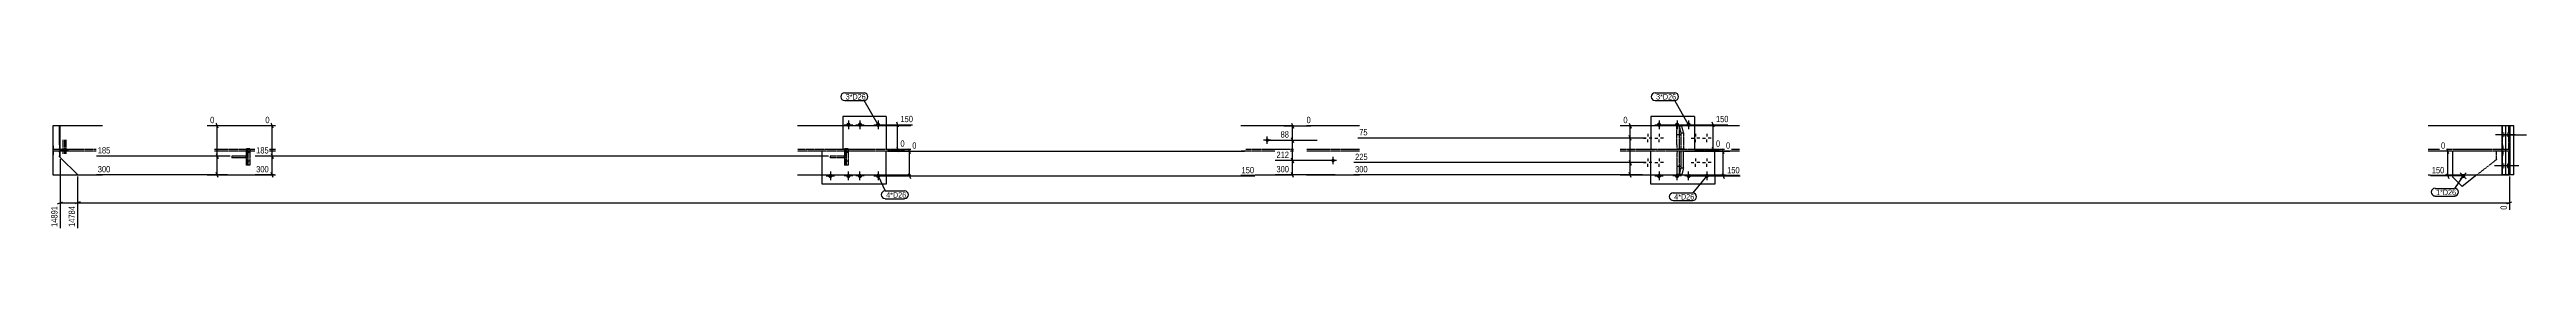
# Model space of a CAD drawing. Header units: millimetres. Extents: x 24 to 84095, y 8 to 4935.
# Drawn here: x 24058 to 39117, y 23 to 849 of the extents above; entities that cross this region are included whole.
import ezdxf

# ---------------------------------------------------------------- set-up
doc = ezdxf.new("R2010")
doc.units = ezdxf.units.MM
doc.linetypes.add('DXK_LINE_DOT2', pattern=[3.9198, 1.9599, -1.9599])
for name, color, linetype in [('MÅLSÆTNING', 7, 'Continuous'), ('STÅL', 7, 'Continuous'), ('TEKST', 7, 'Continuous')]:
    doc.layers.add(name, color=color, linetype=linetype)
doc.styles.add('Arial Narrow', font='ARIALN.TTF', dxfattribs={"height": 0.2})

msp = doc.modelspace()

# ---------------------------------------------------------------- hatches: boundary and pattern name
at = {"layer": 'STÅL', "linetype": 'Continuous'}
for points in [[(28928, 654, -1), (28902, 654, -1)], [(28998, 654, -1), (28972, 654, -1)], [(29108, 654, -1), (29082, 654, -1)], [(33856, 654, -1), (33830, 654, -1)], [(33966, 654, -1), (33940, 654, -1)], [(34036, 654, -1), (34010, 654, -1)], [(38983, 593), (38983, 590), (38983, 587), (38982, 584), (38982, 581), (38981, 579), (38980, 578), (38979, 577), (38978, 577), (38978, 578), (38977, 579), (38976, 581), (38975, 584), (38975, 587), (38975, 590), (38975, 593), (38975, 597), (38975, 600), (38975, 603), (38976, 606), (38977, 608), (38978, 609), (38978, 610), (38979, 610), (38980, 609), (38981, 608), (38982, 606), (38982, 603), (38983, 600), (38983, 597)], [(39004, 593), (39004, 590), (39004, 587), (39004, 584), (39004, 581), (39003, 579), (39003, 578), (39003, 577), (39002, 577), (39002, 578), (39001, 579), (39001, 581), (39001, 584), (39001, 587), (39000, 590), (39000, 593), (39000, 597), (39001, 600), (39001, 603), (39001, 606), (39001, 608), (39002, 609), (39002, 610), (39003, 610), (39003, 609), (39003, 608), (39004, 606), (39004, 603), (39004, 600), (39004, 597)], [(31450, 560, -1), (31472, 560, -1)], [(28818, 342, -1), (28792, 342, -1)], [(28902, 342, -1), (28928, 342, -1)], [(28972, 342, -1), (28998, 342, -1)], [(29108, 342, -1), (29082, 342, -1)], [(31850, 436, -1), (31872, 436, -1)], [(33856, 342, -1), (33830, 342, -1)], [(33940, 342, -1), (33966, 342, -1)], [(34010, 342, -1), (34036, 342, -1)], [(34146, 342, -1), (34120, 342, -1)], [(38723, 351, -1), (38741, 333, -1)], [(38983, 403), (38983, 400), (38983, 397), (38982, 394), (38982, 391), (38981, 389), (38980, 388), (38979, 387), (38978, 387), (38978, 388), (38977, 389), (38976, 391), (38975, 394), (38975, 397), (38975, 400), (38975, 403), (38975, 407), (38975, 410), (38975, 413), (38976, 416), (38977, 418), (38978, 419), (38978, 420), (38979, 420), (38980, 419), (38981, 418), (38982, 416), (38982, 413), (38983, 410), (38983, 407)], [(39006, 403), (39006, 400), (39006, 397), (39006, 394), (39005, 391), (39004, 389), (39004, 388), (39003, 387), (39002, 387), (39001, 388), (39000, 389), (39000, 391), (38999, 394), (38999, 397), (38998, 400), (38998, 403), (38998, 407), (38999, 410), (38999, 413), (39000, 416), (39000, 418), (39001, 419), (39002, 420), (39003, 420), (39004, 419), (39004, 418), (39005, 416), (39006, 413), (39006, 410), (39006, 407)]]:
    msp.add_hatch(color=96, dxfattribs=at).paths.add_polyline_path(points)

# ---------------------------------------------------------------- linework, layer by layer
at = {"layer": 'MÅLSÆTNING', "color": 7, "linetype": 'Continuous'}
for p, q in [((25124, 648), (25034, 648)), ((25082, 633), (25070, 663)), ((25424, 648), (25370, 648)), ((25417, 633), (25405, 663)), ((29105, 654), (29304, 654)), ((29220, 639), (29208, 669)), ((29214, 504), (29214, 654)), ((31562, 648), (31725, 648)), ((31609, 663), (31621, 633)), ((31615, 560), (31615, 648)), ((33710, 648), (33626, 648)), ((33661, 663), (33673, 633)), ((33667, 573), (33667, 648)), ((33853, 654), (34262, 654)), ((34178, 639), (34166, 669)), ((34172, 504), (34172, 654)), ((25156, 463), (24344, 463)), ((25070, 478), (25082, 448)), ((25076, 348), (25076, 463)), ((28794, 463), (25307, 463)), ((25405, 478), (25417, 448)), ((25411, 348), (25411, 463)), ((29155, 492), (31322, 492)), ((29292, 477), (29280, 507)), ((29286, 342), (29286, 492)), ((31471, 560), (31764, 560)), ((31621, 545), (31609, 575)), ((33764, 573), (32012, 573)), ((33764, 573), (32012, 573)), ((33673, 558), (33661, 588)), ((33667, 423), (33667, 573)), ((34059, 504), (34214, 504)), ((34166, 519), (34178, 489)), ((38658, 492), (38597, 492)), ((38645, 477), (38633, 507)), ((38639, 342), (38639, 492)), ((24122, 445), (24122, 24)), ((24228, 338), (24228, 24)), ((24228, 338), (24228, 24)), ((25140, 348), (24344, 348)), ((25082, 333), (25070, 363)), ((25424, 348), (25307, 348)), ((25417, 333), (25405, 363)), ((29105, 342), (31386, 342)), ((29280, 357), (29292, 327)), ((31851, 436), (31510, 436)), ((31874, 348), (31510, 348)), ((31609, 451), (31621, 421)), ((31621, 333), (31609, 363)), ((31615, 348), (31615, 436)), ((33764, 423), (31988, 423)), ((33764, 423), (31988, 423)), ((33743, 348), (31988, 348)), ((33661, 438), (33673, 408)), ((33661, 438), (33673, 408)), ((33673, 333), (33661, 363)), ((33667, 348), (33667, 423)), ((34033, 342), (34337, 342)), ((34227, 357), (34239, 327)), ((38722, 342), (38534, 342)), ((38633, 357), (38645, 327)), ((39013, 338), (39013, 136)), ((24107, 171), (24137, 183)), ((24122, 177), (24228, 177)), ((24243, 183), (24213, 171)), ((24243, 183), (24213, 171)), ((24228, 177), (39013, 177)), ((38998, 171), (39028, 183))]:
    msp.add_line(p, q, dxfattribs=at)
at = {"layer": 'STÅL', "color": 2, "linetype": 'Continuous'}
for p, q in [((24379, 648), (24078, 648)), ((24078, 648), (24078, 348)), ((24080, 531), (24080, 648)), ((24119, 531), (24119, 648)), ((24122, 455), (24122, 648)), ((25431, 648), (25016, 648)), ((29295, 648), (28605, 648)), ((29145, 704), (28880, 704)), ((28880, 704), (28880, 648)), ((29145, 704), (29145, 648)), ((31621, 648), (31300, 648)), ((32021, 648), (31700, 648)), ((34333, 648), (33606, 648)), ((34058, 704), (33793, 704)), ((33793, 704), (33793, 648)), ((34058, 704), (34058, 648)), ((39013, 648), (38518, 648)), ((39013, 648), (39015, 648)), ((39013, 348), (39013, 648)), ((39040, 648), (39015, 648)), ((39015, 648), (39015, 348)), ((39040, 348), (39040, 648)), ((24081, 521), (24080, 531)), ((24080, 465), (24081, 475)), ((24080, 348), (24080, 465)), ((24081, 512), (24081, 521)), ((24082, 507), (24081, 512)), ((24081, 484), (24082, 490)), ((24081, 475), (24081, 484)), ((24084, 504), (24082, 507)), ((24082, 490), (24084, 492)), ((24116, 504), (24084, 504)), ((24116, 492), (24084, 492)), ((24117, 507), (24116, 504)), ((24116, 492), (24117, 490)), ((24118, 512), (24117, 507)), ((24117, 490), (24118, 484)), ((24119, 521), (24118, 512)), ((24118, 484), (24119, 475)), ((24119, 531), (24119, 521)), ((24119, 475), (24119, 465)), ((24119, 458), (24119, 465)), ((24119, 458), (24122, 455)), ((24229, 348), (24122, 455)), ((24078, 348), (24379, 348)), ((25016, 348), (25431, 348)), ((28605, 348), (29295, 348)), ((28755, 292), (28755, 348)), ((29145, 348), (29145, 292)), ((31300, 348), (31621, 348)), ((31700, 348), (32021, 348)), ((33606, 348), (34333, 348)), ((33793, 292), (33793, 348)), ((34183, 348), (34183, 292)), ((38518, 348), (39013, 348)), ((38668, 334), (38668, 348)), ((38725, 278), (38668, 334)), ((38815, 348), (38725, 278)), ((39040, 348), (39013, 348)), ((29145, 292), (28755, 292)), ((34183, 292), (33793, 292))]:
    msp.add_line(p, q, dxfattribs=at)
at = {"layer": 'STÅL', "color": 7, "linetype": 'DXK_LINE_DOT2'}
for p, q in [((28880, 648), (28880, 504)), ((29145, 648), (29145, 504)), ((33793, 648), (33793, 504)), ((33952, 532), (33952, 645)), ((33982, 645), (33952, 645)), ((33967, 532), (33967, 645)), ((33977, 605), (33968, 645)), ((33977, 505), (33977, 605)), ((33977, 605), (33992, 605)), ((33992, 605), (33982, 645)), ((33992, 605), (33992, 505)), ((34058, 648), (34058, 504)), ((38966, 648), (38966, 348)), ((39013, 648), (38966, 648)), ((38969, 348), (38969, 648)), ((38971, 531), (38971, 648)), ((38991, 348), (38991, 648)), ((39010, 531), (39010, 648)), ((24379, 504), (24116, 504)), ((24379, 492), (24116, 492)), ((25431, 504), (25016, 504)), ((25431, 492), (25016, 492)), ((25266, 463), (25166, 463)), ((25166, 463), (25166, 453)), ((25266, 453), (25166, 453)), ((25276, 508), (25254, 508)), ((25254, 508), (25254, 463)), ((25254, 453), (25254, 463)), ((25254, 453), (25254, 408)), ((25264, 408), (25264, 508)), ((25266, 408), (25266, 508)), ((25266, 453), (25266, 463)), ((25276, 508), (25276, 408)), ((28880, 504), (28605, 504)), ((28755, 492), (28605, 492)), ((29145, 492), (28755, 492)), ((28755, 348), (28755, 492)), ((28904, 463), (28804, 463)), ((28804, 463), (28804, 453)), ((28904, 453), (28804, 453)), ((29145, 504), (28880, 504)), ((28913, 508), (28891, 508)), ((28891, 508), (28891, 463)), ((28891, 453), (28891, 463)), ((28891, 453), (28891, 408)), ((28901, 408), (28901, 508)), ((28904, 463), (28904, 508)), ((28904, 453), (28904, 463)), ((28904, 408), (28904, 453)), ((28913, 508), (28913, 408)), ((29295, 504), (29145, 504)), ((29145, 348), (29145, 492)), ((29295, 492), (29145, 492)), ((31621, 504), (31300, 504)), ((31621, 492), (31300, 492)), ((32021, 504), (31700, 504)), ((32021, 492), (31700, 492)), ((33793, 504), (33606, 504)), ((33793, 492), (33606, 492)), ((34058, 504), (33793, 504)), ((34183, 492), (33793, 492)), ((33793, 348), (33793, 492)), ((33952, 532), (33952, 523)), ((33952, 523), (33952, 516)), ((33952, 516), (33953, 510)), ((33953, 487), (33952, 481)), ((33952, 481), (33952, 473)), ((33952, 473), (33952, 465)), ((33952, 465), (33952, 352)), ((33953, 510), (33954, 506)), ((33954, 490), (33953, 487)), ((33954, 506), (33955, 505)), ((33955, 492), (33954, 490)), ((33992, 505), (33955, 505)), ((33992, 492), (33955, 492)), ((33967, 523), (33967, 532)), ((33967, 516), (33967, 523)), ((33968, 510), (33967, 516)), ((33967, 481), (33968, 487)), ((33967, 473), (33967, 481)), ((33967, 465), (33967, 473)), ((33967, 352), (33967, 465)), ((33969, 506), (33968, 510)), ((33968, 487), (33969, 490)), ((33970, 505), (33969, 506)), ((33969, 490), (33970, 492)), ((33977, 392), (33977, 492)), ((33992, 392), (33992, 492)), ((34333, 504), (34058, 504)), ((34183, 348), (34183, 492)), ((34333, 492), (34183, 492)), ((39007, 504), (38518, 504)), ((39007, 492), (38518, 492)), ((38668, 348), (38668, 492)), ((38935, 442), (38935, 492)), ((38971, 531), (38972, 521)), ((38972, 475), (38971, 465)), ((38971, 348), (38971, 465)), ((38972, 521), (38972, 512)), ((38972, 512), (38973, 507)), ((38973, 490), (38972, 484)), ((38972, 484), (38972, 475)), ((38973, 507), (38975, 504)), ((38975, 492), (38973, 490)), ((39007, 504), (39008, 507)), ((39008, 490), (39007, 492)), ((39008, 507), (39009, 512)), ((39009, 484), (39008, 490)), ((39009, 512), (39010, 521)), ((39010, 475), (39009, 484)), ((39010, 521), (39010, 531)), ((39010, 465), (39010, 475)), ((39010, 348), (39010, 465)), ((25276, 408), (25254, 408)), ((28913, 408), (28891, 408)), ((33952, 352), (33982, 352)), ((33968, 352), (33977, 392)), ((33977, 392), (33992, 392)), ((33992, 392), (33982, 352)), ((38935, 442), (38815, 348)), ((39013, 348), (38966, 348))]:
    msp.add_line(p, q, dxfattribs=at)
at = {"layer": 'STÅL', "color": 96, "linetype": 'Continuous'}
for p, q in [((28889, 654), (28941, 654)), ((28915, 680), (28915, 628)), ((28959, 654), (29011, 654)), ((28985, 680), (28985, 628)), ((29069, 654), (29121, 654)), ((29095, 680), (29095, 628)), ((33817, 654), (33869, 654)), ((33843, 680), (33843, 628)), ((33927, 654), (33979, 654)), ((33953, 680), (33953, 628)), ((33997, 654), (34049, 654)), ((34023, 680), (34023, 628)), ((31483, 560), (31439, 560)), ((31461, 538), (31461, 582)), ((31861, 414), (31861, 458)), ((33748, 573), (33765, 573)), ((33774, 599), (33774, 582)), ((33774, 547), (33774, 565)), ((33800, 573), (33782, 573)), ((33818, 573), (33835, 573)), ((33844, 599), (33844, 582)), ((33844, 547), (33844, 565)), ((33870, 573), (33852, 573)), ((34038, 573), (34055, 573)), ((34064, 599), (34064, 582)), ((34064, 547), (34064, 565)), ((34090, 573), (34072, 573)), ((34108, 573), (34125, 573)), ((34134, 599), (34134, 582)), ((34134, 547), (34134, 565)), ((34160, 573), (34142, 573)), ((39047, 593), (38929, 593)), ((38969, 593), (39117, 593)), ((28779, 342), (28831, 342)), ((28805, 368), (28805, 316)), ((28941, 342), (28889, 342)), ((28915, 316), (28915, 368)), ((29011, 342), (28959, 342)), ((28985, 316), (28985, 368)), ((29069, 342), (29121, 342)), ((29095, 368), (29095, 316)), ((31883, 436), (31839, 436)), ((33748, 423), (33765, 423)), ((33774, 449), (33774, 432)), ((33774, 397), (33774, 415)), ((33800, 423), (33782, 423)), ((33817, 342), (33869, 342)), ((33818, 423), (33835, 423)), ((33843, 368), (33843, 316)), ((33844, 449), (33844, 432)), ((33844, 397), (33844, 415)), ((33870, 423), (33852, 423)), ((33979, 342), (33927, 342)), ((33953, 316), (33953, 368)), ((34049, 342), (33997, 342)), ((34023, 316), (34023, 368)), ((34038, 423), (34055, 423)), ((34064, 449), (34064, 432)), ((34064, 397), (34064, 415)), ((34090, 423), (34072, 423)), ((34107, 342), (34159, 342)), ((34108, 423), (34125, 423)), ((34133, 368), (34133, 316)), ((34134, 449), (34134, 432)), ((34134, 397), (34134, 415)), ((34160, 423), (34142, 423)), ((38750, 324), (38713, 360)), ((38714, 323), (38750, 360)), ((39071, 403), (38923, 403)), ((39047, 403), (38929, 403))]:
    msp.add_line(p, q, dxfattribs=at)
at = {"layer": 'STÅL', "color": 96, "linetype": 'DXK_LINE_DOT2'}
for p, q in [((24128, 492), (24128, 504)), ((24137, 492), (24137, 504)), ((24141, 477), (24141, 562)), ((24146, 492), (24146, 504)), ((24150, 477), (24150, 562)), ((24154, 492), (24154, 504)), ((24159, 477), (24159, 562)), ((24163, 492), (24163, 504)), ((24172, 492), (24172, 504)), ((25278, 484), (25260, 484)), ((28915, 484), (28897, 484)), ((33951, 594), (33980, 594)), ((25278, 432), (25260, 432)), ((28915, 432), (28897, 432)), ((33951, 402), (33980, 402))]:
    msp.add_line(p, q, dxfattribs=at)

# ---------------------------------------------------------------- wipeouts: each hides what was drawn before it
at = {"color": 0}
for points in [[(29004, 808), (29004, 843), (28898, 843), (28898, 808)], [(33932, 808), (33932, 843), (33825, 843), (33825, 808)]]:
    msp.add_wipeout(points, dxfattribs=at).dxf.layer = 'TEKST'

# ---------------------------------------------------------------- next in the draw order: wipeouts: each hides what was drawn before it
at = {"color": 0, "linetype": 'Continuous'}
for points in [[(31307, 662), (31307, 718), (29223, 718), (29223, 662)], [(31733, 656), (31733, 712), (31624, 712), (31624, 656)], [(33658, 656), (33658, 712), (33618, 712), (33618, 656)], [(34270, 662), (34270, 718), (34181, 718), (34181, 662)], [(25059, 471), (25059, 527), (24343, 527), (24343, 471)], [(25395, 471), (25395, 527), (25306, 527), (25306, 471)], [(31330, 500), (31330, 556), (29295, 556), (29295, 500)], [(31599, 444), (31599, 500), (31509, 500), (31509, 444)], [(34222, 512), (34222, 568), (34181, 568), (34181, 512)], [(38630, 500), (38630, 556), (38589, 556), (38589, 500)], [(31386, 350), (31386, 406), (29303, 406), (29303, 350)], [(38622, 350), (38622, 406), (38533, 406), (38533, 350)], [(24220, 161), (24164, 161), (24164, 23), (24220, 23)], [(39005, 168), (38949, 168), (38949, 128), (39005, 128)]]:
    msp.add_wipeout(points, dxfattribs=at).dxf.layer = 'MÅLSÆTNING'
at = {"color": 0}
for points in [[(29004, 808), (29004, 843), (28898, 843), (28898, 808)], [(33932, 808), (33932, 843), (33825, 843), (33825, 808)], [(29250, 209), (29250, 244), (29144, 244), (29144, 209)], [(34042, 198), (34042, 233), (33935, 233), (33935, 198)], [(38673, 225), (38673, 260), (38567, 260), (38567, 225)]]:
    msp.add_wipeout(points, dxfattribs=at).dxf.layer = 'TEKST'

# ---------------------------------------------------------------- next in the draw order: linework, layer by layer
at = {"layer": 'MÅLSÆTNING', "color": 7, "linetype": 'Continuous'}
for p, q in [((29155, 504), (29256, 504)), ((29208, 519), (29220, 489)), ((31471, 560), (31715, 560)), ((31609, 575), (31621, 545)), ((33673, 558), (33661, 588)), ((33998, 492), (34274, 492)), ((34239, 477), (34227, 507)), ((34233, 342), (34233, 492))]:
    msp.add_line(p, q, dxfattribs=at)
at = {"layer": 'TEKST', "color": 7, "linetype": 'Continuous'}
for p, q in [((28892, 849), (29010, 849)), ((28892, 802), (29010, 802)), ((29095, 654), (29010, 802)), ((33819, 849), (33938, 849)), ((33819, 802), (33938, 802)), ((34023, 654), (33938, 802))]:
    msp.add_line(p, q, dxfattribs=at)
for centre, start, end in [((28892, 825), 90, 270), ((29010, 825), 270, 90), ((33819, 825), 90, 270), ((33938, 825), 270, 90)]:
    msp.add_arc(centre, 23.5, start, end, dxfattribs=at)

# ---------------------------------------------------------------- next in the draw order: texts
at = {"layer": 'MÅLSÆTNING', "color": 3, "linetype": 'Continuous', "style": 'Arial Narrow'}
for s, p in [('150', (29231, 670)), ('0', (31700, 664)), ('0', (33626, 664)), ('150', (34189, 670)), ('0', (29303, 508)), ('0', (34189, 520)), ('0', (38597, 508)), ('150', (31305, 358)), ('150', (38541, 358))]:
    msp.add_text(s, height=38.2, dxfattribs=at).set_placement(p)
msp.add_text('0', height=38.2, rotation=90.0002, dxfattribs=at).set_placement((38997, 136))
at = {"layer": 'TEKST', "color": 3, "style": 'Arial Narrow'}
for p in [(28898, 808), (33825, 808)]:
    msp.add_text('3*D26', height=33.4, dxfattribs=at).set_placement(p)

# ---------------------------------------------------------------- next in the draw order: wipeouts: each hides what was drawn before it
at = {"color": 0, "linetype": 'Continuous'}
for points in [[(25059, 356), (25059, 412), (24343, 412), (24343, 356)], [(25395, 356), (25395, 412), (25306, 412), (25306, 356)], [(31599, 356), (31599, 412), (31509, 412), (31509, 356)], [(24114, 161), (24058, 161), (24058, 23), (24114, 23)]]:
    msp.add_wipeout(points, dxfattribs=at).dxf.layer = 'MÅLSÆTNING'
at = {"color": 0}
for points in [[(29250, 209), (29250, 244), (29144, 244), (29144, 209)], [(34042, 198), (34042, 233), (33935, 233), (33935, 198)], [(38673, 225), (38673, 260), (38567, 260), (38567, 225)]]:
    msp.add_wipeout(points, dxfattribs=at).dxf.layer = 'TEKST'

# ---------------------------------------------------------------- next in the draw order: linework, layer by layer
at = {"layer": 'MÅLSÆTNING', "color": 7, "linetype": 'Continuous'}
for p, q in [((25076, 463), (25076, 648)), ((25411, 463), (25411, 648)), ((25156, 463), (24344, 463)), ((25070, 478), (25082, 448)), ((28794, 463), (25307, 463)), ((25405, 478), (25417, 448)), ((31615, 436), (31615, 560)), ((31851, 436), (31510, 436)), ((31621, 421), (31609, 451))]:
    msp.add_line(p, q, dxfattribs=at)
at = {"layer": 'TEKST', "color": 7, "linetype": 'Continuous'}
for p, q in [((29095, 342), (29138, 250)), ((34133, 342), (34048, 239)), ((38732, 342), (38679, 266)), ((29138, 250), (29256, 250)), ((29138, 203), (29256, 203)), ((33929, 239), (34048, 239)), ((33929, 192), (34048, 192)), ((38561, 266), (38679, 266)), ((38561, 219), (38679, 219))]:
    msp.add_line(p, q, dxfattribs=at)
for centre, start, end in [((29138, 227), 90, 270), ((29256, 227), 270, 90), ((33929, 215), 90, 270), ((34048, 215), 270, 90), ((38561, 243), 90, 270), ((38679, 243), 270, 90)]:
    msp.add_arc(centre, 23.5, start, end, dxfattribs=at)

# ---------------------------------------------------------------- next in the draw order: texts
at = {"layer": 'MÅLSÆTNING', "color": 3, "linetype": 'Continuous', "style": 'Arial Narrow'}
for s, p in [('185', (24351, 479)), ('185', (25314, 479)), ('212', (31517, 452)), ('300', (24351, 364)), ('300', (25314, 364)), ('300', (31517, 364))]:
    msp.add_text(s, height=38.2, dxfattribs=at).set_placement(p)
for s, p in [('14891', (24106, 31)), ('14784', (24212, 31))]:
    msp.add_text(s, height=38.2, rotation=90.0002, dxfattribs=at).set_placement(p)
at = {"layer": 'TEKST', "color": 3, "style": 'Arial Narrow'}
for s, p in [('4*D26', (29144, 209)), ('4*D26', (33935, 198)), ('1*D26', (38567, 225))]:
    msp.add_text(s, height=33.4, dxfattribs=at).set_placement(p)

# ---------------------------------------------------------------- next in the draw order: wipeouts: each hides what was drawn before it
at = {"color": 0, "linetype": 'Continuous'}
for points in [[(33651, 581), (33651, 637), (32012, 637), (32012, 581)], [(29264, 512), (29264, 568), (29223, 568), (29223, 512)], [(33651, 431), (33651, 487), (31987, 487), (31987, 431)], [(34282, 500), (34282, 556), (34242, 556), (34242, 500)], [(34338, 350), (34338, 406), (34249, 406), (34249, 350)]]:
    msp.add_wipeout(points, dxfattribs=at).dxf.layer = 'MÅLSÆTNING'

# ---------------------------------------------------------------- next in the draw order: texts
at = {"layer": 'MÅLSÆTNING', "color": 3, "linetype": 'Continuous', "style": 'Arial Narrow'}
for s, p in [('75', (32020, 589)), ('0', (29231, 520)), ('0', (34250, 508)), ('150', (34257, 358))]:
    msp.add_text(s, height=38.2, dxfattribs=at).set_placement(p)

# ---------------------------------------------------------------- next in the draw order: wipeouts: each hides what was drawn before it
at = {"color": 0, "linetype": 'Continuous'}
for points in [[(25067, 656), (25067, 712), (25026, 712), (25026, 656)], [(25402, 656), (25402, 712), (25362, 712), (25362, 656)], [(31599, 568), (31599, 624), (31534, 624), (31534, 568)], [(33651, 356), (33651, 412), (31987, 412), (31987, 356)]]:
    msp.add_wipeout(points, dxfattribs=at).dxf.layer = 'MÅLSÆTNING'

# ---------------------------------------------------------------- next in the draw order: texts
at = {"layer": 'MÅLSÆTNING', "color": 3, "linetype": 'Continuous', "style": 'Arial Narrow'}
for s, p in [('0', (25034, 664)), ('0', (25370, 664)), ('88', (31542, 576)), ('225', (31995, 439)), ('300', (31995, 364))]:
    msp.add_text(s, height=38.2, dxfattribs=at).set_placement(p)

doc.saveas('drawing.dxf')
